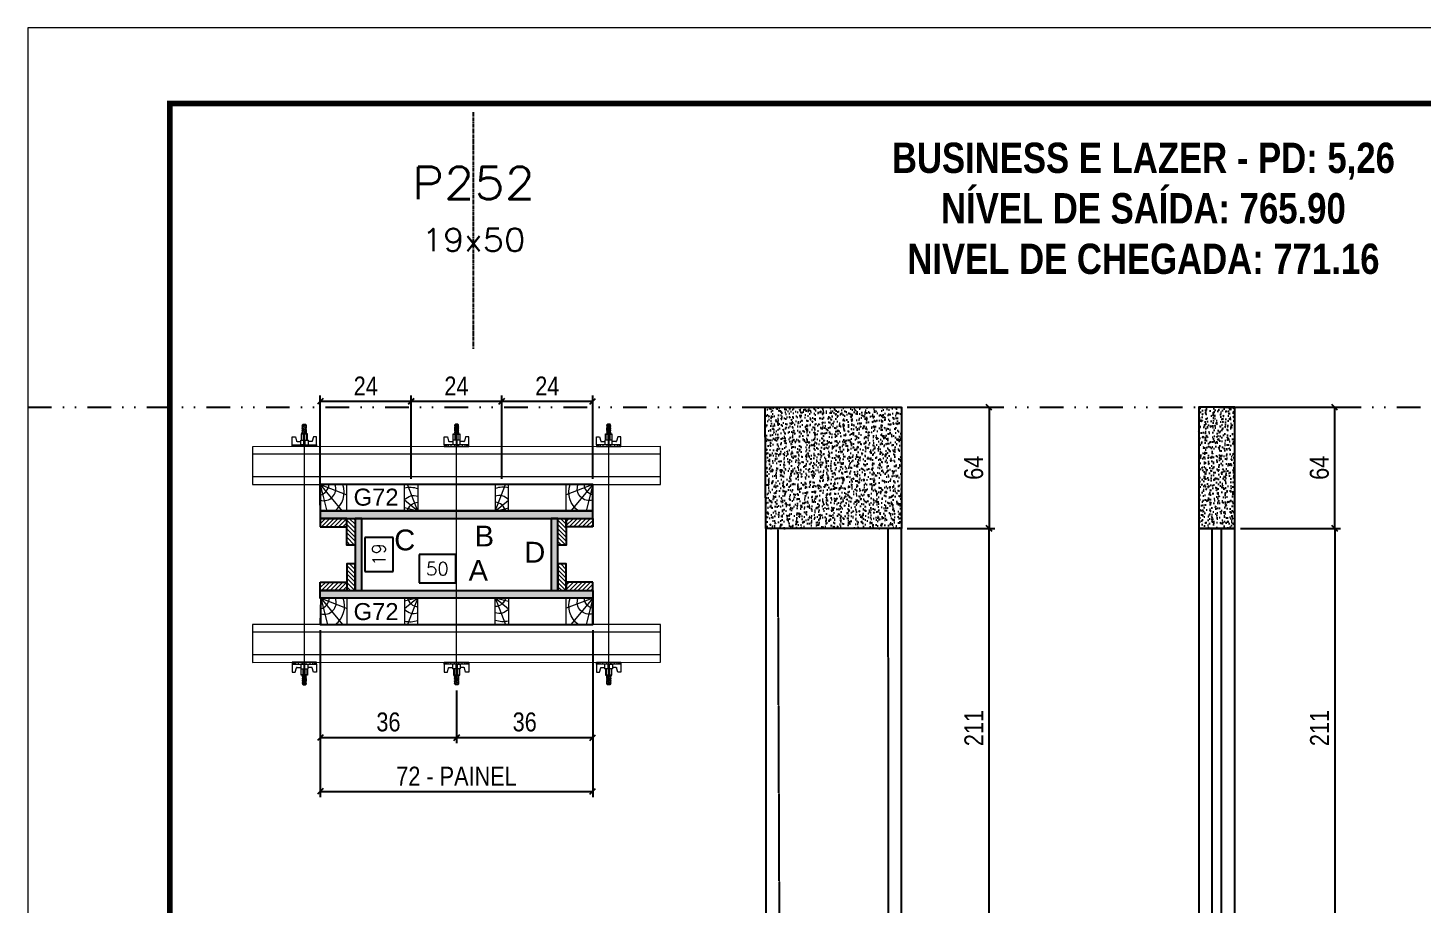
# Model space of a CAD drawing. Extents: x 13379 to 23315, y 867 to 16997.
# Drawn here: x 15984 to 16722, y 9494 to 9957 of the extents above; entities that cross this region are included whole.
import ezdxf
from ezdxf.enums import TextEntityAlignment as Align

# ---------------------------------------------------------------- set-up
doc = ezdxf.new("R2010")
doc.units = 0
for name, pattern in [('DASHED', [0.75, 0.5, -0.25]), ('DIVIDE2', [0.625, 0.25, -0.125, 0, -0.125, 0, -0.125]), ('HIDDEN', [0.375, 0.25, -0.125])]:
    doc.linetypes.add(name, pattern=pattern)
for name, color, linetype in [('CHAPA', 1, 'Continuous'), ('COTA', 241, 'Continuous'), ('MEIO_PONT', 93, 'Continuous'), ('NOMENCLATURA', 7, 'Continuous'), ('Nível', 160, 'Continuous'), ('Painéis', 200, 'Continuous'), ('SARR_2.2x7', 40, 'Continuous'), ('SARRAFO', 251, 'Continuous'), ('Sarrafo de Pressão', 42, 'HIDDEN'), ('Texto de Titulo', 7, 'Continuous'), ('Texto Qtd Sarr', 242, 'Continuous'), ('TEXTO_GERAL', 7, 'Continuous')]:
    doc.layers.add(name, color=color, linetype=linetype)
for name, color, linetype, lineweight in [('Folhas', 255, 'Continuous', 9), ('Hachura', 251, 'Continuous', 9), ('Madeira', 126, 'Continuous', 18), ('Perfil Metálico', 224, 'Continuous', 18), ('SARRAFO DE PRESSAO', 251, 'DASHED', 9), ('Texto Seção', 7, 'Continuous', 15)]:
    doc.layers.add(name, color=color, linetype=linetype, lineweight=lineweight)
doc.styles.add('ARIAL', font='arial.ttf')
doc.styles.add('COTA TECNICA', font='techl___.ttf', dxfattribs={"height": 10})
doc.styles.add('COTA TECNICA 2X', font='techl___.ttf', dxfattribs={"height": 10})
doc.styles.add('ROMANC', font='techb___.ttf', dxfattribs={"height": 2.5})
doc.styles.add('ROMANS', font='romans.shx')
doc.styles.add('SANSSERIF', font='sas_____.pfb')
doc.dimstyles.new('PAINEL', dxfattribs={"dimtxt": 10, "dimasz": 3, "dimexe": 3, "dimexo": 3, "dimgap": 3, "dimtad": 1, "dimdec": 1, "dimzin": 12, "dimdsep": 46, "dimtxsty": 'COTA TECNICA', "dimblk1": 'OBLIQUE', "dimblk2": 'OBLIQUE', "dimsah": 1, "dimcen": 0.9, "dimclrd": 4, "dimclre": 4, "dimclrt": 240, "dimadec": 1, "dimazin": 3, "dimtfac": 1, "dimtdec": 1, "dimtmove": 0, "dimatfit": 3, "dimfxl": 1, "dimtolj": 1, "dimtzin": 12, "dimarcsym": 0})
doc.dimstyles.new('SECAO PILAR', dxfattribs={"dimtxt": 10, "dimasz": 3, "dimexe": 3, "dimexo": 3, "dimgap": 3, "dimtad": 1, "dimdec": 1, "dimlfac": 0.5, "dimzin": 12, "dimdsep": 46, "dimtxsty": 'COTA TECNICA 2X', "dimblk1": 'OBLIQUE', "dimblk2": 'OBLIQUE', "dimsah": 1, "dimcen": 0.9, "dimclrd": 256, "dimclre": 256, "dimclrt": 256, "dimadec": 1, "dimazin": 3, "dimtfac": 1, "dimtdec": 1, "dimtmove": 0, "dimatfit": 3, "dimfxl": 1, "dimtolj": 1, "dimtzin": 12, "dimarcsym": 0})
doc.dimstyles.new('SECÇÃO 2', dxfattribs={"dimtxt": 7, "dimasz": 6, "dimexe": 0.18, "dimexo": 2, "dimgap": -4, "dimtad": 3, "dimdec": 1, "dimlfac": 0.5, "dimzin": 12, "dimdsep": 46, "dimtxsty": 'ROMANS', "dimblk": 'ARCHTICK', "dimcen": 0.09, "dimse1": 1, "dimse2": 1, "dimsd1": 1, "dimsd2": 1, "dimclrd": 180, "dimclre": 5, "dimclrt": 1, "dimadec": 0, "dimazin": 3, "dimtfac": 1, "dimtdec": 1, "dimtofl": 0, "dimtmove": 0, "dimatfit": 3, "dimldrblk": 'ARCHTICK', "dimfxl": 1, "dimtolj": 1, "dimtzin": 0, "dimarcsym": 0})
pattern_1 = [(225, (6780.006, -13231.4891), (1.12253202, -1.12253202), [])]
pattern_2 = [(225, (7015.006, -13231.4891), (1.12253202, -1.12253202), [])]

# ---------------------------------------------------------------- blocks, each defined once
blk = doc.blocks.new('9999999999')
at = {"layer": 'Folhas'}
blk.add_lwpolyline([(98138.98, 34190.21), (99623.98, 34190.21), (99623.98, 35240.21), (98138.98, 35240.21)], close=True, dxfattribs=at)
at = {"layer": 'Folhas', "color": 30, "const_width": 3}
blk.add_lwpolyline([(98213.98, 34230.21), (99583.98, 34230.21), (99583.98, 35200.21), (98213.98, 35200.21)], close=True, dxfattribs=at)
blk = doc.blocks.new('*D826')
at = {"layer": 'COTA', "color": 180, "lineweight": -2, "transparency": 16777216}
for p, q in [((16210.52, 9678.92), (16191.18, 9678.92)), ((16191.18, 9678.92), (16191.18, 9663.92)), ((16210.52, 9663.92), (16210.52, 9678.92)), ((16191.18, 9663.92), (16210.52, 9663.92))]:
    blk.add_line(p, q, dxfattribs=at)
at = {"layer": 'Defpoints', "color": 0, "transparency": 16777216}
for p in [(16160.96, 9659.92), (16260.96, 9659.92), (16260.96, 9659.92)]:
    blk.add_point(p, dxfattribs=at)
at = {"layer": 'COTA', "color": 1, "transparency": 16777216, "insert": (16200.85, 9671.42), "char_height": 7, "attachment_point": 5, "style": 'ROMANS'}
blk.add_mtext('\\A1;50', dxfattribs=at)
blk = doc.blocks.new('_ArchTick')
at = {"color": 0, "linetype": 'ByBlock', "const_width": 0.15}
blk.add_lwpolyline([(-0.5, -0.5), (0.5, 0.5)], dxfattribs=at)
blk = doc.blocks.new('_Oblique')
at = {"color": 0, "linetype": 'ByBlock', "lineweight": -2}
blk.add_line((-0.5, -0.5), (0.5, 0.5), dxfattribs=at)
blk = doc.blocks.new('*D827')
at = {"layer": 'COTA', "lineweight": -2, "transparency": 16777216}
for p, q in [((16138.96, 9638.93), (16138.96, 9550.76)), ((16282.96, 9638.97), (16282.96, 9550.76)), ((16138.96, 9553.76), (16282.96, 9553.76))]:
    blk.add_line(p, q, dxfattribs=at)
at = {"layer": 'Defpoints', "color": 0, "transparency": 16777216}
for p in [(16138.96, 9641.93), (16282.96, 9641.97), (16282.96, 9553.76)]:
    blk.add_point(p, dxfattribs=at)
at = {"layer": 'COTA', "lineweight": -2, "transparency": 16777216, "xscale": 3, "yscale": 3, "zscale": 3, "rotation": 180}
blk.add_blockref('_Oblique', (16138.96, 9553.76), dxfattribs=at)
at = {"layer": 'COTA', "lineweight": -2, "transparency": 16777216, "xscale": 3, "yscale": 3, "zscale": 3}
blk.add_blockref('_Oblique', (16282.96, 9553.76), dxfattribs=at)
at = {"layer": 'COTA', "transparency": 16777216, "insert": (16210.96, 9561.83), "char_height": 10, "attachment_point": 5, "style": 'COTA TECNICA 2X'}
blk.add_mtext('\\A1;72 - PAINEL', dxfattribs=at)
blk = doc.blocks.new('*D828')
at = {"layer": 'COTA', "lineweight": -2, "transparency": 16777216}
for p, q in [((16138.96, 9638.92), (16138.96, 9579.18)), ((16211.03, 9607.15), (16211.03, 9579.18)), ((16138.96, 9582.18), (16211.03, 9582.18))]:
    blk.add_line(p, q, dxfattribs=at)
at = {"layer": 'Defpoints', "color": 0, "transparency": 16777216}
for p in [(16138.96, 9641.92), (16211.03, 9610.15), (16211.03, 9582.18)]:
    blk.add_point(p, dxfattribs=at)
at = {"layer": 'COTA', "lineweight": -2, "transparency": 16777216, "xscale": 3, "yscale": 3, "zscale": 3, "rotation": 180}
blk.add_blockref('_Oblique', (16138.96, 9582.18), dxfattribs=at)
at = {"layer": 'COTA', "lineweight": -2, "transparency": 16777216, "xscale": 3, "yscale": 3, "zscale": 3}
blk.add_blockref('_Oblique', (16211.03, 9582.18), dxfattribs=at)
at = {"layer": 'COTA', "transparency": 16777216, "insert": (16174.99, 9590.4), "char_height": 10, "attachment_point": 5, "style": 'COTA TECNICA 2X'}
blk.add_mtext('\\A1;36', dxfattribs=at)
blk = doc.blocks.new('*D829')
at = {"layer": 'COTA', "lineweight": -2, "transparency": 16777216}
for p, q in [((16282.96, 9638.92), (16282.96, 9579.18)), ((16211.03, 9607.15), (16211.03, 9579.18)), ((16211.03, 9582.18), (16282.96, 9582.18))]:
    blk.add_line(p, q, dxfattribs=at)
at = {"layer": 'Defpoints', "color": 0, "transparency": 16777216}
for p in [(16282.96, 9641.92), (16211.03, 9610.15), (16282.96, 9582.18)]:
    blk.add_point(p, dxfattribs=at)
at = {"layer": 'COTA', "lineweight": -2, "transparency": 16777216, "xscale": 3, "yscale": 3, "zscale": 3, "rotation": 180}
blk.add_blockref('_Oblique', (16211.03, 9582.18), dxfattribs=at)
at = {"layer": 'COTA', "lineweight": -2, "transparency": 16777216, "xscale": 3, "yscale": 3, "zscale": 3}
blk.add_blockref('_Oblique', (16282.96, 9582.18), dxfattribs=at)
at = {"layer": 'COTA', "transparency": 16777216, "insert": (16246.99, 9590.4), "char_height": 10, "attachment_point": 5, "style": 'COTA TECNICA 2X'}
blk.add_mtext('\\A1;36', dxfattribs=at)
blk = doc.blocks.new('titulo1')
at = {"layer": 'Defpoints', "color": 252, "linetype": 'HIDDEN', "ltscale": 2}
blk.add_line((0, 0), (0, 125), dxfattribs=at)
at = {"layer": 'Defpoints', "style": 'ROMANS', "oblique": 15}
blk.add_attdef('FOLHA', text='', height=10, dxfattribs=at).set_placement((0, 15.58), align=Align.MIDDLE_CENTER)
at = {"layer": 'Texto Qtd Sarr', "color": 3, "style": 'ROMANS', "oblique": 15}
for tag, height, p in [('TITULO', 17, (0, 71.45)), ('SEÇÃO', 12, (0, 41.55))]:
    blk.add_attdef(tag, text='', height=height, dxfattribs=at).set_placement(p, align=Align.MIDDLE_CENTER)
blk = doc.blocks.new('PONTALETE')
at = {"layer": 'Madeira'}
for q in [(2.71, 7), (7, 5.76), (7, 1.74)]:
    blk.add_line((0, 0), q, dxfattribs=at)
blk.add_lwpolyline([(0, 0), (7, 0), (7, 7), (0, 7)], close=True, dxfattribs=at)
for centre, radius, start, end in [((2.04, 0.06), 6.23, 37.2818, 109.0913), ((1.09, 0.9), 3.19, 343.603, 109.9847), ((-0.21, -0.78), 3.09, 14.6322, 86.0383)]:
    blk.add_arc(centre, radius, start, end, dxfattribs=at)
blk = doc.blocks.new('*D830')
at = {"layer": 'COTA', "lineweight": -2, "transparency": 16777216}
for p, q in [((16138.96, 9704.92), (16138.96, 9762.85)), ((16187.04, 9718.87), (16187.04, 9762.85)), ((16138.96, 9759.85), (16187.04, 9759.85))]:
    blk.add_line(p, q, dxfattribs=at)
at = {"layer": 'Defpoints', "color": 0, "transparency": 16777216}
for p in [(16187.04, 9759.85), (16187.04, 9715.87), (16138.96, 9701.92)]:
    blk.add_point(p, dxfattribs=at)
at = {"layer": 'COTA', "lineweight": -2, "transparency": 16777216, "xscale": 3, "yscale": 3, "zscale": 3, "rotation": 180}
blk.add_blockref('_Oblique', (16138.96, 9759.85), dxfattribs=at)
at = {"layer": 'COTA', "lineweight": -2, "transparency": 16777216, "xscale": 3, "yscale": 3, "zscale": 3}
blk.add_blockref('_Oblique', (16187.04, 9759.85), dxfattribs=at)
at = {"layer": 'COTA', "transparency": 16777216, "insert": (16163, 9767.92), "char_height": 10, "attachment_point": 5, "style": 'COTA TECNICA 2X'}
blk.add_mtext('\\A1;24', dxfattribs=at)
blk = doc.blocks.new('MEIO PONTALETE')
at = {"layer": 'Madeira'}
for q in [(2.71, 7), (3.5, 2.88), (3.5, 0.87)]:
    blk.add_line((0, 0), q, dxfattribs=at)
blk.add_lwpolyline([(0, 0), (3.5, 0), (3.5, 7), (0, 7)], close=True, dxfattribs=at)
for centre, radius, start, end in [((2.04, 0.06), 6.23, 76.4499, 109.0913), ((1.09, 0.9), 3.19, 40.9063, 109.9847), ((-0.21, -0.78), 3.09, 14.6322, 86.0383)]:
    blk.add_arc(centre, radius, start, end, dxfattribs=at)
blk = doc.blocks.new('C')
at = {"layer": 'Hachura', "color": 0}
for p, q in [((0, 3.22), (0, -3.22)), ((0.45, 3.22), (0, 3.22)), ((0.46, 3.16), (0, 3.16)), ((0.46, 3.05), (0, 3.05)), ((0.46, 2.88), (0, 2.88)), ((0, 2.75), (0, -1.16)), ((0.46, 2.65), (0, 2.65)), ((0.46, 2.23), (0, 2.23)), ((0.46, 1.51), (0, 1.51)), ((0.39, 0.49), (0.17, 0.49)), ((0.45, -3.23), (0.45, 3.22)), ((0.45, 3.22), (2.58, 3.22)), ((1.74, 0.97), (0.45, 0.97)), ((1.45, 0.1), (0.45, 0.1)), ((1.35, 1.94), (1.35, 0.96)), ((2.58, 2.39), (1.47, 2.09)), ((1.74, -0.97), (1.74, 0.97)), ((1.74, 0.97), (1.74, 0.84)), ((1.74, 0.97), (1.74, 0.84)), ((1.74, 0.84), (3.35, 0.84)), ((3.35, 0.45), (1.74, 0.45)), ((2.58, 3.22), (2.58, 2.39)), ((3.32, 0.84), (3.32, -0.84)), ((3.35, 0.84), (3.35, -0.84)), ((3.68, 0.45), (3.35, 0.45)), ((3.84, -0.52), (3.35, 0.45)), ((3.35, 0.06), (3.67, -0.57)), ((3.68, 0.45), (4.16, -0.52)), ((3.72, 0.5), (4.25, -0.57)), ((4.37, -0.55), (3.83, 0.53)), ((4.15, 0.45), (3.93, 0.45)), ((4.42, -0.52), (3.93, 0.45)), ((4.15, 0.45), (4.26, 0.45)), ((4.26, 0.45), (4.74, -0.52)), ((4.3, 0.5), (4.83, -0.57)), ((4.95, -0.55), (4.41, 0.53)), ((4.51, 0.45), (4.84, 0.45)), ((5, -0.52), (4.51, 0.45)), ((4.84, 0.45), (5.32, -0.52)), ((4.88, 0.5), (5.41, -0.57)), ((5.53, -0.55), (4.99, 0.53)), ((5.58, -0.52), (5.09, 0.45)), ((5.42, 0.45), (5.09, 0.45)), ((5.58, -0.52), (5.09, 0.45)), ((5.42, 0.45), (5.74, -0.19)), ((5.46, 0.5), (5.74, -0.07)), ((5.74, 0.19), (5.57, 0.53)), ((5.74, 0.32), (5.68, 0.45)), ((5.68, 0.45), (5.74, 0.45)), ((5.74, 0.45), (5.9, 0.29)), ((5.74, 0.45), (5.74, -0.52)), ((5.9, -0.36), (5.9, 0.29)), ((0.45, 0), (0, 0)), ((0.46, -1.52), (0, -1.52)), ((0.46, -2.23), (0, -2.23)), ((0.46, -2.65), (0, -2.65)), ((0.46, -2.88), (0, -2.88)), ((0.46, -3.05), (0, -3.05)), ((0.46, -3.16), (0, -3.16)), ((0, -3.22), (2.57, -3.22)), ((0.08, -0.48), (0.29, -0.48)), ((0.29, -0.48), (0.4, -0.48)), ((0.45, 0), (0.45, -0.97)), ((0.45, -0.16), (1.45, -0.16)), ((0.45, -0.65), (0.45, -0.32)), ((0.45, -3.23), (0.45, -0.65)), ((0.45, -0.97), (1.74, -0.97)), ((1.35, -1.94), (1.35, -0.97)), ((2.58, -2.39), (1.47, -2.1)), ((3.35, -0.32), (1.74, -0.32)), ((3.35, -0.84), (1.74, -0.84)), ((2.58, -3.23), (2.58, -2.39)), ((3.35, -0.07), (3.58, -0.52)), ((3.35, -0.52), (3.58, -0.52)), ((3.84, -0.52), (4.16, -0.52)), ((4.42, -0.52), (4.74, -0.52)), ((4.63, -0.52), (4.74, -0.52)), ((5, -0.52), (5.32, -0.52)), ((5.58, -0.52), (5.74, -0.52)), ((5.74, -0.52), (5.9, -0.36)), ((5.74, -0.52), (5.74, -0.52))]:
    blk.add_line(p, q, dxfattribs=at)
for centre, radius, start, end in [((1.52, 1.94), 0.161, 104.7436, 180), ((1.44, -0.03), 0.129, 272.695, 87.305), ((3.81, 0.39), 0.143, 25.5688, 154.4312), ((4.39, 0.39), 0.143, 25.5688, 154.4312), ((4.97, 0.39), 0.143, 25.5688, 154.4312), ((5.55, 0.39), 0.143, 25.5688, 154.4312), ((0.17, -0.37), 0.174, 221.744, 317.8592), ((1.52, -1.94), 0.161, 180, 255.2564), ((3.71, -0.4), 0.174, 222.1408, 318.256), ((4.29, -0.4), 0.174, 222.1408, 318.256), ((4.87, -0.4), 0.174, 222.1408, 318.256), ((5.45, -0.4), 0.174, 222.1408, 318.256), ((5.61, -0.4), 0.174, 317.8592, 318.256)]:
    blk.add_arc(centre, radius, start, end, dxfattribs=at)
blk = doc.blocks.new('*D839')
at = {"layer": 'COTA', "lineweight": -2, "transparency": 16777216}
for p, q in [((16186.94, 9718.87), (16186.94, 9762.85)), ((16234.88, 9718.87), (16234.88, 9762.85)), ((16186.94, 9759.85), (16234.88, 9759.85))]:
    blk.add_line(p, q, dxfattribs=at)
at = {"layer": 'Defpoints', "color": 0, "transparency": 16777216}
for p in [(16234.88, 9759.85), (16186.94, 9715.87), (16234.88, 9715.87)]:
    blk.add_point(p, dxfattribs=at)
at = {"layer": 'COTA', "lineweight": -2, "transparency": 16777216, "xscale": 3, "yscale": 3, "zscale": 3, "rotation": 180}
blk.add_blockref('_Oblique', (16186.94, 9759.85), dxfattribs=at)
at = {"layer": 'COTA', "lineweight": -2, "transparency": 16777216, "xscale": 3, "yscale": 3, "zscale": 3}
blk.add_blockref('_Oblique', (16234.88, 9759.85), dxfattribs=at)
at = {"layer": 'COTA', "transparency": 16777216, "insert": (16210.91, 9767.92), "char_height": 10, "attachment_point": 5, "style": 'COTA TECNICA 2X'}
blk.add_mtext('\\A1;24', dxfattribs=at)
blk = doc.blocks.new('*D840')
at = {"layer": 'COTA', "lineweight": -2, "transparency": 16777216}
for p, q in [((16234.88, 9718.87), (16234.88, 9762.85)), ((16282.96, 9718.92), (16282.96, 9762.85)), ((16234.88, 9759.85), (16282.96, 9759.85))]:
    blk.add_line(p, q, dxfattribs=at)
at = {"layer": 'Defpoints', "color": 0, "transparency": 16777216}
for p in [(16282.96, 9759.85), (16234.88, 9715.87), (16282.96, 9715.92)]:
    blk.add_point(p, dxfattribs=at)
at = {"layer": 'COTA', "lineweight": -2, "transparency": 16777216, "xscale": 3, "yscale": 3, "zscale": 3, "rotation": 180}
blk.add_blockref('_Oblique', (16234.88, 9759.85), dxfattribs=at)
at = {"layer": 'COTA', "lineweight": -2, "transparency": 16777216, "xscale": 3, "yscale": 3, "zscale": 3}
blk.add_blockref('_Oblique', (16282.96, 9759.85), dxfattribs=at)
at = {"layer": 'COTA', "transparency": 16777216, "insert": (16258.92, 9767.92), "char_height": 10, "attachment_point": 5, "style": 'COTA TECNICA 2X'}
blk.add_mtext('\\A1;24', dxfattribs=at)
blk = doc.blocks.new('*D841')
at = {"layer": 'COTA', "color": 180, "lineweight": -2, "transparency": 16777216}
for p, q in [((16177.49, 9687.92), (16162.49, 9687.92)), ((16162.49, 9687.92), (16162.49, 9669.92)), ((16177.49, 9669.92), (16177.49, 9687.92)), ((16162.49, 9669.92), (16177.49, 9669.92))]:
    blk.add_line(p, q, dxfattribs=at)
at = {"layer": 'Defpoints', "color": 0, "transparency": 16777216}
for p in [(16160.96, 9697.92), (16181.49, 9697.92), (16160.96, 9659.92)]:
    blk.add_point(p, dxfattribs=at)
at = {"layer": 'COTA', "color": 1, "transparency": 16777216, "insert": (16169.99, 9678.92), "char_height": 7, "attachment_point": 5, "rotation": 90, "style": 'ROMANS'}
blk.add_mtext('\\A1;19', dxfattribs=at)
blk = doc.blocks.new('*D843')
at = {"layer": 'COTA', "color": 4, "linetype": 'ByBlock', "lineweight": -2, "transparency": 16777216}
for p, q in [((16449.12, 9756.72), (16495.36, 9756.72)), ((16492.36, 9756.72), (16492.36, 9692.72)), ((16449.12, 9692.72), (16495.36, 9692.72))]:
    blk.add_line(p, q, dxfattribs=at)
at = {"layer": 'Defpoints', "color": 0, "linetype": 'ByBlock', "transparency": 16777216}
for p in [(16446.12, 9756.72), (16446.12, 9692.72), (16492.36, 9692.72)]:
    blk.add_point(p, dxfattribs=at)
at = {"layer": 'COTA', "color": 4, "linetype": 'ByBlock', "lineweight": -2, "transparency": 16777216, "xscale": 3, "yscale": 3, "zscale": 3}
for p, rotation in [((16492.36, 9756.72), 90), ((16492.36, 9692.72), 270)]:
    blk.add_blockref('_Oblique', p, dxfattribs=dict(at, rotation=rotation))
at = {"layer": 'COTA', "color": 240, "linetype": 'ByBlock', "transparency": 16777216, "insert": (16484.25, 9724.72), "char_height": 10, "attachment_point": 5, "rotation": 90, "style": 'COTA TECNICA'}
blk.add_mtext('\\A1;64', dxfattribs=at)
blk = doc.blocks.new('*D836')
at = {"layer": 'COTA', "color": 4, "lineweight": -2, "transparency": 16777216}
for p, q in [((16625.15, 9756.72), (16677.98, 9756.72)), ((16674.98, 9692.72), (16674.98, 9756.72)), ((16625.15, 9692.72), (16677.98, 9692.72))]:
    blk.add_line(p, q, dxfattribs=at)
at = {"layer": 'Defpoints', "color": 0, "transparency": 16777216}
for p in [(16622.15, 9756.72), (16674.98, 9756.72), (16622.15, 9692.72)]:
    blk.add_point(p, dxfattribs=at)
at = {"layer": 'COTA', "color": 4, "lineweight": -2, "transparency": 16777216, "xscale": 3, "yscale": 3, "zscale": 3}
for p, rotation in [((16674.98, 9756.72), 90), ((16674.98, 9692.72), 270)]:
    blk.add_blockref('_Oblique', p, dxfattribs=dict(at, rotation=rotation))
at = {"layer": 'COTA', "color": 240, "transparency": 16777216, "insert": (16666.88, 9724.72), "char_height": 10, "attachment_point": 5, "rotation": 90, "style": 'COTA TECNICA'}
blk.add_mtext('\\A1;64', dxfattribs=at)
blk = doc.blocks.new('*D847')
at = {"layer": 'COTA', "color": 4, "lineweight": -2, "transparency": 16777216}
for p, q in [((16449.12, 9692.72), (16495.36, 9692.72)), ((16492.36, 9481.72), (16492.36, 9692.72)), ((16449.12, 9481.72), (16495.36, 9481.72))]:
    blk.add_line(p, q, dxfattribs=at)
at = {"layer": 'Defpoints', "color": 0, "transparency": 16777216}
for p in [(16446.12, 9692.72), (16492.36, 9692.72), (16446.12, 9481.72)]:
    blk.add_point(p, dxfattribs=at)
at = {"layer": 'COTA', "color": 4, "lineweight": -2, "transparency": 16777216, "xscale": 3, "yscale": 3, "zscale": 3}
for p, rotation in [((16492.36, 9692.72), 90), ((16492.36, 9481.72), 270)]:
    blk.add_blockref('_Oblique', p, dxfattribs=dict(at, rotation=rotation))
at = {"layer": 'COTA', "color": 240, "transparency": 16777216, "insert": (16484.3, 9587.22), "char_height": 10, "attachment_point": 5, "rotation": 90, "style": 'COTA TECNICA'}
blk.add_mtext('\\A1;211', dxfattribs=at)
blk = doc.blocks.new('*D848')
at = {"layer": 'COTA', "color": 4, "lineweight": -2, "transparency": 16777216}
for p, q in [((16625.15, 9692.72), (16677.98, 9692.72)), ((16674.98, 9692.72), (16674.98, 9481.72)), ((16625.15, 9481.72), (16677.98, 9481.72))]:
    blk.add_line(p, q, dxfattribs=at)
at = {"layer": 'Defpoints', "color": 0, "transparency": 16777216}
for p in [(16622.15, 9692.72), (16622.15, 9481.72), (16674.98, 9481.72)]:
    blk.add_point(p, dxfattribs=at)
at = {"layer": 'COTA', "color": 4, "lineweight": -2, "transparency": 16777216, "xscale": 3, "yscale": 3, "zscale": 3}
for p, rotation in [((16674.98, 9692.72), 90), ((16674.98, 9481.72), 270)]:
    blk.add_blockref('_Oblique', p, dxfattribs=dict(at, rotation=rotation))
at = {"layer": 'COTA', "color": 240, "transparency": 16777216, "insert": (16666.93, 9587.22), "char_height": 10, "attachment_point": 5, "rotation": 90, "style": 'COTA TECNICA'}
blk.add_mtext('\\A1;211', dxfattribs=at)

msp = doc.modelspace()

# ---------------------------------------------------------------- hatches: boundary and pattern name
at = {"layer": 'COTA', "linetype": 'ByBlock'}
h = msp.add_hatch(dxfattribs=at)
h.set_pattern_fill('AR-CONC', color=256, scale=0.03)
h.set_pattern_definition([(50, (-113474.112, -18267.118), (5.46554007, -0.47817257), [0.5715, -6.2865]), (355, (-113474.112, -18267.118), (-1.05730264, 5.73170536), [0.4572, -5.02921753]), (100.4514447, (-113473.6564, -18267.158), (4.40823741, 5.25353256), [0.48570026, -5.34270734]), (46.1842, (-113474.112, -18265.594), (8.13237123, -1.26126984), [0.85725, -9.42975]), (96.6355576, (-113473.434, -18265.699), (7.122124, 7.42278374), [0.7285507, -8.01406824]), (351.184151, (-113474.112, -18265.594), (7.122124, 7.42278374), [0.685799, -7.54379196]), (21, (-113473.35, -18265.975), (4.54843174, -3.06795595), [0.5715, -6.2865]), (326, (-113473.35, -18265.975), (1.85406085, 5.52563898), [0.4572, -5.0292]), (71.451445, (-113472.971, -18266.231), (6.40249258, 2.45768307), [0.48570026, -5.34269813]), (37.5, (-113474.1119, -18267.1182), (0.092658098, 2.536651166), [0, -4.96824, 0, -5.1054, 0, -5.04825]), (7.5, (-113474.1119, -18267.1182), (2.004589875, 3.005417245), [0, -2.91084, 0, -4.85394, 0, -1.92405]), (327.5, (-113475.8111, -18267.1182), (4.067717855, -0.17186232), [0, -1.905, 0, -5.9436, 0, -7.8867]), (317.5, (-113476.573, -18267.1182), (4.44387544, 0.76279473), [0, -2.4765, 0, -3.94716, 0, -5.6007])])
h.paths.add_polyline_path([(16446.12, 9692.72), (16446.12, 9756.72), (16374.12, 9756.72), (16374.44, 9692.72)])
h = msp.add_hatch(dxfattribs=at)
h.set_pattern_fill('AR-CONC', color=256, scale=0.03)
h.set_pattern_definition([(50, (-115040.213, -24017.9937), (5.46554007, -0.47817257), [0.5715, -6.2865]), (355, (-115040.213, -24017.994), (-1.05730264, 5.73170536), [0.4572, -5.02921753]), (100.4514447, (-115039.7576, -24018.0336), (4.40823741, 5.25353256), [0.48570026, -5.34270734]), (46.1842, (-115040.213, -24016.47), (8.13237123, -1.26126984), [0.85725, -9.42975]), (96.6355576, (-115039.535, -24016.575), (7.122124, 7.42278374), [0.7285507, -8.01406824]), (351.184151, (-115040.213, -24016.47), (7.122124, 7.42278374), [0.685799, -7.54379196]), (21, (-115039.451, -24016.8507), (4.54843174, -3.06795595), [0.5715, -6.2865]), (326, (-115039.451, -24016.851), (1.85406085, 5.52563898), [0.4572, -5.0292]), (71.451445, (-115039.072, -24017.1064), (6.40249258, 2.45768307), [0.48570026, -5.34269813]), (37.5, (-115040.213, -24017.9937), (0.092658098, 2.536651166), [0, -4.96824, 0, -5.1054, 0, -5.04825]), (7.5, (-115040.213, -24017.9937), (2.004589875, 3.005417245), [0, -2.91084, 0, -4.85394, 0, -1.92405]), (327.5, (-115041.9123, -24017.9937), (4.067717855, -0.17186232), [0, -1.905, 0, -5.9436, 0, -7.8867]), (317.5, (-115042.6743, -24017.9937), (4.44387544, 0.76279473), [0, -2.4765, 0, -3.94716, 0, -5.6007])])
h.paths.add_polyline_path([(16622.15, 9692.72), (16622.15, 9756.72), (16603.15, 9756.72), (16603.15, 9692.72)])
at = {"layer": 'Hachura'}
h = msp.add_hatch(color=256, dxfattribs=at)
h.dxf.hatch_style = 1
h.paths.add_polyline_path([(16282.96, 9697.92), (16282.96, 9701.92), (16138.96, 9701.92), (16138.96, 9697.92)])
h = msp.add_hatch(dxfattribs=at)
h.set_pattern_fill('ANSI31', color=256, scale=0.5, angle=180, style=0)
h.set_pattern_definition(pattern_2)
h.paths.add_polyline_path([(16152.96, 9697.92), (16152.96, 9693.52), (16138.96, 9693.52), (16138.96, 9697.92)])
h = msp.add_hatch(dxfattribs=at)
h.set_pattern_fill('ANSI31', color=256, scale=0.5, angle=90, style=0)
h.set_pattern_definition([(135, (-6949.6503, 18821.8709), (-1.12253202, -1.12253202), [])])
h.paths.add_polyline_path([(16152.96, 9683.92), (16157.36, 9683.92), (16157.36, 9697.92), (16152.96, 9697.92)])
h = msp.add_hatch(color=256, dxfattribs=at)
h.dxf.hatch_style = 1
h.paths.add_polyline_path([(16157.36, 9659.92), (16160.96, 9659.92), (16160.96, 9697.92), (16157.36, 9697.92)])
h = msp.add_hatch(color=256, dxfattribs=at)
h.dxf.hatch_style = 1
h.paths.add_polyline_path([(16260.96, 9659.92), (16264.56, 9659.92), (16264.56, 9697.92), (16260.96, 9697.92)])
h = msp.add_hatch(dxfattribs=at)
h.set_pattern_fill('ANSI31', color=256, scale=0.5, angle=90, style=0)
h.set_pattern_definition([(135, (-6838.0503, 18821.8709), (-1.12253202, -1.12253202), [])])
h.paths.add_polyline_path([(16264.56, 9683.92), (16268.96, 9683.92), (16268.96, 9697.92), (16264.56, 9697.92)])
h = msp.add_hatch(dxfattribs=at)
h.set_pattern_fill('ANSI31', color=256, scale=0.5, angle=180, style=0)
h.set_pattern_definition(pattern_1)
h.paths.add_polyline_path([(16268.96, 9697.92), (16268.96, 9693.52), (16282.96, 9693.52), (16282.96, 9697.92)])
h = msp.add_hatch(dxfattribs=at)
h.set_pattern_fill('ANSI31', color=256, scale=0.5, angle=90, style=0)
h.set_pattern_definition([(135, (-6949.6503, 18833.8709), (-1.12253202, -1.12253202), [])])
h.paths.add_polyline_path([(16152.96, 9673.92), (16157.36, 9673.92), (16157.36, 9659.92), (16152.96, 9659.92)])
h = msp.add_hatch(dxfattribs=at)
h.set_pattern_fill('ANSI31', color=256, scale=0.5, angle=90, style=0)
h.set_pattern_definition([(135, (-6838.0503, 18833.8709), (-1.12253202, -1.12253202), [])])
h.paths.add_polyline_path([(16264.56, 9673.92), (16268.96, 9673.92), (16268.96, 9659.92), (16264.56, 9659.92)])
h = msp.add_hatch(dxfattribs=at)
h.set_pattern_fill('ANSI31', color=256, scale=0.5, angle=180, style=0)
h.set_pattern_definition(pattern_2)
h.paths.add_polyline_path([(16152.96, 9659.92), (16152.96, 9664.32), (16138.96, 9664.32), (16138.96, 9659.92)])
h = msp.add_hatch(dxfattribs=at)
h.set_pattern_fill('ANSI31', color=256, scale=0.5, angle=180, style=0)
h.set_pattern_definition(pattern_1)
h.paths.add_polyline_path([(16268.96, 9659.92), (16268.96, 9664.32), (16282.96, 9664.32), (16282.96, 9659.92)])
h = msp.add_hatch(color=256, dxfattribs=at)
h.dxf.hatch_style = 1
h.paths.add_polyline_path([(16282.96, 9659.92), (16282.96, 9655.92), (16138.96, 9655.92), (16138.96, 9659.92)])

# ---------------------------------------------------------------- linework, layer by layer
for points in [[(16282.96, 9701.92), (16282.96, 9715.92), (16138.96, 9715.87), (16138.96, 9701.92)], [(16282.96, 9641.92), (16282.96, 9655.92), (16139.24, 9655.87), (16138.96, 9641.92)]]:
    msp.add_lwpolyline(points, close=True)
at = {"layer": 'CHAPA'}
for points in [[(16282.96, 9697.92), (16282.96, 9701.92), (16138.96, 9701.92), (16138.96, 9697.92)], [(16157.36, 9659.92), (16160.96, 9659.92), (16160.96, 9697.92), (16157.36, 9697.92)], [(16260.96, 9659.92), (16264.56, 9659.92), (16264.56, 9697.92), (16260.96, 9697.92)], [(16282.96, 9659.92), (16282.96, 9655.92), (16138.96, 9655.92), (16138.96, 9659.92)]]:
    msp.add_lwpolyline(points, close=True, dxfattribs=at)
at = {"layer": 'COTA', "linetype": 'ByBlock'}
for p, q in [((16374.44, 9692.72), (16374.12, 9756.72)), ((16374.12, 9756.72), (16446.12, 9756.72)), ((16446.12, 9756.72), (16446.12, 9692.72)), ((16374.12, 9746.72), (16374.17, 9746.72))]:
    msp.add_line(p, q, dxfattribs=at)
msp.add_lwpolyline([(16603.15, 9692.72), (16622.15, 9692.72), (16622.15, 9756.72), (16603.15, 9756.72)], close=True, dxfattribs=at)
at = {"layer": 'Hachura'}
for p, q in [((16130.57, 9611.15), (16130.57, 9742.89)), ((16210.96, 9611.15), (16210.96, 9742.89)), ((16291.35, 9611.15), (16291.35, 9742.89))]:
    msp.add_line(p, q, dxfattribs=at)
at = {"layer": 'MEIO_PONT'}
msp.add_lwpolyline([(16282.96, 9655.92), (16282.96, 9641.92), (16282.96, 9641.92), (16282.96, 9655.92)], close=True, dxfattribs=at)
at = {"layer": 'Nível', "color": 4, "linetype": 'DIVIDE2', "ltscale": 50}
msp.add_line((15984.5, 9756.72), (16744.5, 9756.72), dxfattribs=at)
at = {"layer": 'Painéis'}
for points in [[(16374.44, 9481.72), (16446.12, 9481.72), (16446.12, 9692.72), (16374.44, 9692.72)], [(16603.15, 9481.72), (16622.15, 9481.72), (16622.15, 9692.72), (16603.15, 9692.72)]]:
    msp.add_lwpolyline(points, close=True, dxfattribs=at)
at = {"layer": 'Perfil Metálico'}
for p, q in [((16318.68, 9731.86), (16103.24, 9731.86)), ((16318.68, 9719.86), (16103.24, 9719.86)), ((16318.68, 9637.92), (16103.24, 9637.92)), ((16318.68, 9625.92), (16103.24, 9625.92))]:
    msp.add_line(p, q, dxfattribs=at)
for points in [[(16318.68, 9715.92), (16318.68, 9735.92), (16103.24, 9735.86), (16103.24, 9715.86)], [(16103.24, 9641.92), (16103.24, 9621.92), (16318.68, 9621.98), (16318.68, 9641.98)]]:
    msp.add_lwpolyline(points, close=True, dxfattribs=at)
at = {"layer": 'SARR_2.2x7'}
for p, q in [((16610.15, 9481.72), (16610.15, 9692.72)), ((16615.15, 9481.72), (16615.15, 9692.72))]:
    msp.add_line(p, q, dxfattribs=at)
at = {"layer": 'SARRAFO'}
for points in [[(16138.96, 9693.52), (16152.96, 9693.52), (16152.96, 9697.92), (16138.96, 9697.92)], [(16138.96, 9693.52), (16152.96, 9693.52), (16152.96, 9697.92), (16138.96, 9697.92)], [(16157.36, 9697.92), (16157.36, 9683.92), (16152.96, 9683.92), (16152.96, 9697.92)], [(16268.96, 9697.92), (16268.96, 9683.92), (16264.56, 9683.92), (16264.56, 9697.92)], [(16282.96, 9693.52), (16268.96, 9693.52), (16268.96, 9697.92), (16282.96, 9697.92)], [(16282.96, 9693.52), (16268.96, 9693.52), (16268.96, 9697.92), (16282.96, 9697.92)], [(16157.36, 9659.92), (16157.36, 9673.92), (16152.96, 9673.92), (16152.96, 9659.92)], [(16268.96, 9659.92), (16268.96, 9673.92), (16264.56, 9673.92), (16264.56, 9659.92)], [(16138.96, 9664.32), (16152.96, 9664.32), (16152.96, 9659.92), (16138.96, 9659.92)], [(16138.96, 9664.32), (16152.96, 9664.32), (16152.96, 9659.92), (16138.96, 9659.92)], [(16282.96, 9664.32), (16268.96, 9664.32), (16268.96, 9659.92), (16282.96, 9659.92)], [(16282.96, 9664.32), (16268.96, 9664.32), (16268.96, 9659.92), (16282.96, 9659.92)]]:
    msp.add_lwpolyline(points, close=True, dxfattribs=at)
at = {"layer": 'Sarrafo de Pressão'}
for p, q in [((16380.64, 9692.72), (16381.44, 9481.72)), ((16438.85, 9692.72), (16439.12, 9481.72))]:
    msp.add_line(p, q, dxfattribs=at)

# ---------------------------------------------------------------- block references
at = {"layer": 'Hachura', "linetype": 'Continuous', "yscale": 2, "zscale": 2}
for p, xscale, rotation in [((16130.58, 9735.89), -2, 270), ((16210.95, 9735.89), 2, 90.00000000000001), ((16291.34, 9735.89), 2, 90.00000000000001), ((16130.57, 9621.95), 2, 270), ((16210.96, 9621.95), -2, 90), ((16291.35, 9621.95), -2, 90)]:
    msp.add_blockref('C', p, dxfattribs=dict(at, xscale=xscale, rotation=rotation))
at = {"layer": 'MEIO_PONT'}
for name, p, xscale, yscale, zscale, rotation in [('PONTALETE', (16138.96, 9715.87), 2, 2, 2, 270), ('PONTALETE', (16282.96, 9715.92), -2, 2, 2, 90), ('PONTALETE', (16139.24, 9655.87), 2, 2, 2, 270), ('MEIO PONTALETE', (16190.54, 9655.97), 1.999999997962732, 1.999999997962732, 1.999999997962732, 180), ('MEIO PONTALETE', (16231.38, 9655.97), -1.999999997962732, 1.999999997962732, 1.999999997962732, 180), ('PONTALETE', (16282.96, 9655.92), -2, 2, 2, 90)]:
    msp.add_blockref(name, p, dxfattribs=dict(at, xscale=xscale, yscale=yscale, zscale=zscale, rotation=rotation))
at = {"layer": 'MEIO_PONT', "yscale": 1.999999997962732, "zscale": 1.999999997962732}
for p, xscale in [((16190.54, 9701.87), -1.999999997962732), ((16231.38, 9701.87), 1.999999997962732)]:
    msp.add_blockref('MEIO PONTALETE', p, dxfattribs=dict(at, xscale=xscale))
at = {"layer": 'SARRAFO DE PRESSAO', "color": 6, "linetype": 'ByBlock'}
msp.add_blockref('9999999999', (-82154.48, -25283.14), dxfattribs=at)
at = {"layer": 'Texto Seção'}
ref = msp.add_blockref('titulo1', (16219.96, 9787.61), dxfattribs=at)
ref.add_attrib('TITULO', 'P252', dxfattribs={"layer": 'Texto de Titulo', "color": 7, "height": 17, "style": 'ROMANS', "width": 1.1}).set_placement((16219.96, 9875.11), align=Align.MIDDLE_CENTER)
ref.add_attrib('SEÇÃO', '19x50', dxfattribs={"layer": 'Texto de Titulo', "color": 7, "height": 12, "style": 'ROMANS', "width": 1.1}).set_placement((16219.96, 9845.11), align=Align.MIDDLE_CENTER)

# ---------------------------------------------------------------- texts
at = {"layer": 'NOMENCLATURA', "color": 2, "insert": (16573.88, 9923.13), "char_height": 16, "attachment_point": 2, "style": 'ROMANC'}
msp.add_mtext_dynamic_manual_height_columns('\\PBUSINESS E LAZER - PD: 5,26\\PNÍVEL DE SAÍDA: 765.90\\PNIVEL DE CHEGADA: 771.16', width=376.0554, gutter_width=1, heights=[0], dxfattribs=at)
at = {"layer": 'TEXTO_GERAL', "color": 0, "linetype": 'Continuous', "style": 'SANSSERIF'}
for p in [(16156.57, 9709.21), (16156.57, 9648.75)]:
    msp.add_text('G72', height=9, dxfattribs=at).set_placement(p, align=Align.MIDDLE_LEFT)
at = {"layer": 'TEXTO_GERAL', "style": 'ARIAL'}
for s, p in [('B', (16225.68, 9688.67)), ('C', (16183.6, 9686.59)), ('D', (16252.32, 9680.12)), ('A', (16222.47, 9670.55))]:
    msp.add_text(s, height=11, dxfattribs=at).set_placement(p, align=Align.MIDDLE_CENTER)

# ---------------------------------------------------------------- dimensions: what is measured, and where the dimension line sits
at = {"layer": 'COTA'}
for base, p1, p2, picture, middle in [((16187.04, 9759.85), (16138.96, 9701.92), (16187.04, 9715.87), '*D830', (16163, 9767.92)), ((16234.88, 9759.85), (16186.94, 9715.87), (16234.88, 9715.87), '*D839', (16210.91, 9767.92)), ((16282.96, 9759.85), (16234.88, 9715.87), (16282.96, 9715.92), '*D840', (16258.92, 9767.92)), ((16211.03, 9582.18), (16138.96, 9641.92), (16211.03, 9610.15), '*D828', (16174.99, 9590.4)), ((16282.96, 9582.18), (16211.03, 9610.15), (16282.96, 9641.92), '*D829', (16246.99, 9590.4))]:
    dim = msp.add_linear_dim(base=base, p1=p1, p2=p2, dimstyle='SECAO PILAR', dxfattribs=at)
    dim.commit()
    dim.dimension.update_dxf_attribs({"geometry": picture, "text_midpoint": middle})
at = {"layer": 'COTA', "linetype": 'ByBlock'}
dim = msp.add_linear_dim(base=(16492.36, 9692.72), p1=(16446.12, 9756.72), p2=(16446.12, 9692.72), angle=90, dimstyle='PAINEL', dxfattribs=at)
dim.commit()
dim.dimension.update_dxf_attribs({"geometry": '*D843', "text_midpoint": (16484.25, 9724.72)})
at = {"layer": 'COTA'}
dim = msp.add_linear_dim(base=(16674.98, 9756.72), p1=(16622.15, 9692.72), p2=(16622.15, 9756.72), angle=90, dimstyle='PAINEL', override={"dimarcsym": 2}, dxfattribs=at)
dim.commit()
dim.dimension.update_dxf_attribs({"geometry": '*D836', "text_midpoint": (16666.88, 9724.72)})
dim = msp.add_linear_dim(base=(16181.49, 9697.92), p1=(16160.96, 9659.92), p2=(16160.96, 9697.92), angle=90, dimstyle='SECÇÃO 2', dxfattribs=at)
dim.commit()
dim.dimension.update_dxf_attribs({"geometry": '*D841', "text_midpoint": (16181.49, 9678.92), "dimtype": 160})
for base, p1, p2, picture, middle in [((16492.36, 9692.72), (16446.12, 9481.72), (16446.12, 9692.72), '*D847', (16484.3, 9587.22)), ((16674.98, 9481.72), (16622.15, 9692.72), (16622.15, 9481.72), '*D848', (16666.93, 9587.22))]:
    dim = msp.add_linear_dim(base=base, p1=p1, p2=p2, angle=90, dimstyle='PAINEL', dxfattribs=at)
    dim.commit()
    dim.dimension.update_dxf_attribs({"geometry": picture, "text_midpoint": middle})
dim = msp.add_linear_dim(base=(16260.96, 9659.92), p1=(16160.96, 9659.92), p2=(16260.96, 9659.92), dimstyle='SECÇÃO 2', dxfattribs=at)
dim.commit()
dim.dimension.update_dxf_attribs({"geometry": '*D826', "text_midpoint": (16200.85, 9659.92), "dimtype": 160})
dim = msp.add_linear_dim(base=(16282.96, 9553.76), p1=(16138.96, 9641.93), p2=(16282.96, 9641.97), text='<> - PAINEL', dimstyle='SECAO PILAR', dxfattribs=at)
dim.commit()
dim.dimension.update_dxf_attribs({"geometry": '*D827', "text_midpoint": (16210.96, 9561.83)})

doc.saveas('drawing.dxf')
